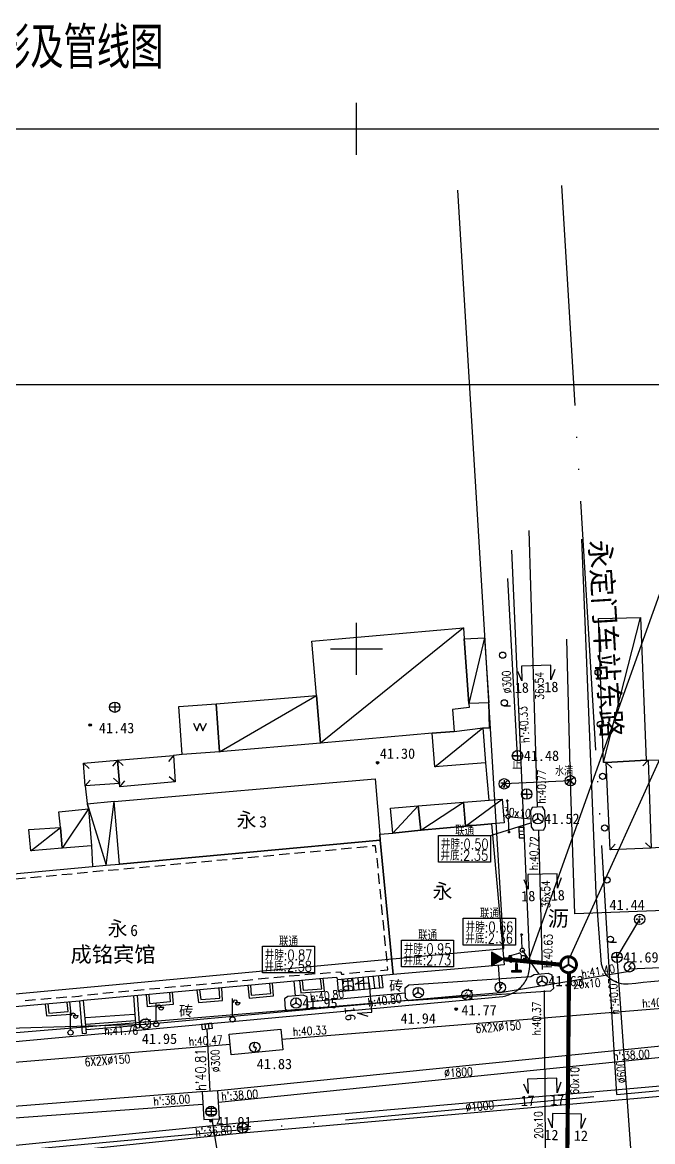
# Model space of a CAD drawing. Extents: x 501830 to 502977, y 299930 to 300245.
# Drawn here: x 502317.8 to 502378.5, y 300102.6 to 300210.3 of the extents above; entities that cross this region are included whole.
import ezdxf
from ezdxf.enums import TextEntityAlignment as Align
from ezdxf.lldxf.tags import DXFTag

# ---------------------------------------------------------------- set-up
doc = ezdxf.new("R2010")
doc.units = 0
doc.linetypes.add('2312', pattern=[0.3, 0.2, -0.1])
doc.linetypes.add('ACAD_ISO05W100', pattern=[33, 24, -3, 0, -3, 0, -3])
for name, color, linetype in [('BJ0', 7, 'Continuous'), ('BJ02', 7, 'Continuous'), ('BJ03', 7, 'Continuous'), ('BJ04', 7, 'Continuous'), ('BJ05', 7, 'Continuous'), ('BJ08', 7, 'Continuous'), ('BJ09', 7, 'Continuous'), ('BJ10', 7, 'Continuous'), ('TK', 7, 'Continuous'), ('上水井', 4, 'Continuous'), ('上水注记', 4, 'Continuous'), ('上水管线', 4, 'Continuous'), ('公安交通井', 163, 'Continuous'), ('新建北信', 13, 'Continuous'), ('新建北信--引上三角', 6, 'Continuous'), ('新建北信--引上标注', 1, 'Continuous'), ('污水井', 247, 'Continuous'), ('污水注记', 247, 'Continuous'), ('污水管线', 247, 'Continuous'), ('污水高程表', 247, 'Continuous'), ('电信井', 3, 'Continuous'), ('电信断面图及编号', 3, 'Continuous'), ('电信注记', 3, 'Continuous'), ('电信管线', 3, 'Continuous'), ('电信高程表', 3, 'Continuous'), ('电力井', 1, 'Continuous'), ('电力注记', 1, 'Continuous'), ('电力管线', 1, 'Continuous'), ('电力高程表', 1, 'Continuous'), ('雨水井', 34, 'Continuous'), ('雨水注记', 34, 'Continuous'), ('雨水管线', 34, 'Continuous'), ('雨水高程表', 34, 'Continuous'), ('雨蓖子', 34, 'Continuous')]:
    doc.layers.add(name, color=color, linetype=linetype)
doc.layers.add('道路红线', color=11, linetype='Continuous', lineweight=30)
doc.styles.add('HZ', font='simplex.shx', dxfattribs={"bigfont": 'hztxt'})
doc.styles.get("Standard").update_dxf_attribs({"font": 'SIMFANG.TTF'})
doc.styles.add('宋体', font='SimSun.ttf')
doc.styles.add('粗等线', font='SIMHEI.TTF')
tags = doc.linetypes.add('DL', pattern='A,15,-4.925,[130,ltypeshp.shx,S=0.5,R=330,X=-0.15,Y=0.433],0,[130,ltypeshp.shx,S=0.4,R=90,X=0,Y=0],-0.15,[130,ltypeshp.shx,S=0.5,R=150,X=0,Y=-0.433],-4.925,15', length=40).pattern_tags.tags
tags[32:33] = [DXFTag(74, 4), DXFTag(75, 0), DXFTag(340, '0'), DXFTag(46, 1.0), DXFTag(50, 0.0), DXFTag(44, 0.0), DXFTag(45, 0.0)]
tags[30:31] = [DXFTag(74, 4), DXFTag(75, 0), DXFTag(340, '0'), DXFTag(46, 1.0), DXFTag(50, 0.0), DXFTag(44, 0.0), DXFTag(45, 0.0)]
tags[4:5] = [DXFTag(74, 4), DXFTag(75, 0), DXFTag(340, '0'), DXFTag(46, 1.0), DXFTag(50, 0.0), DXFTag(44, 0.0), DXFTag(45, 0.0)]
tags = doc.linetypes.add('DX', pattern='A,15,-5,[130,ltypeshp.shx,S=1,R=330,X=0,Y=0],-5,15', length=40).pattern_tags.tags
tags[16:17] = [DXFTag(74, 4), DXFTag(75, 0), DXFTag(340, '0'), DXFTag(46, 1.0), DXFTag(50, 0.0), DXFTag(44, 0.0), DXFTag(45, 0.0)]
tags[14:15] = [DXFTag(74, 4), DXFTag(75, 0), DXFTag(340, '0'), DXFTag(46, 1.0), DXFTag(50, 0.0), DXFTag(44, 0.0), DXFTag(45, 0.0)]
tags[4:5] = [DXFTag(74, 4), DXFTag(75, 0), DXFTag(340, '0'), DXFTag(46, 1.0), DXFTag(50, 0.0), DXFTag(44, 0.0), DXFTag(45, 0.0)]
tags = doc.linetypes.add('SS', pattern='A,15,-1.9,[130,ltypeshp.shx,S=1,R=330,X=0,Y=0],-1.2,[130,ltypeshp.shx,S=1,R=330,X=0,Y=0],-1.9,15', length=35).pattern_tags.tags
tags[24:25] = [DXFTag(74, 4), DXFTag(75, 0), DXFTag(340, '0'), DXFTag(46, 1.0), DXFTag(50, 0.0), DXFTag(44, 0.0), DXFTag(45, 0.0)]
tags[22:23] = [DXFTag(74, 4), DXFTag(75, 0), DXFTag(340, '0'), DXFTag(46, 1.0), DXFTag(50, 0.0), DXFTag(44, 0.0), DXFTag(45, 0.0)]
tags[4:5] = [DXFTag(74, 4), DXFTag(75, 0), DXFTag(340, '0'), DXFTag(46, 1.0), DXFTag(50, 0.0), DXFTag(44, 0.0), DXFTag(45, 0.0)]

# ---------------------------------------------------------------- blocks, each defined once
blk = doc.blocks.new('831')
for radius in [0.25, 0.15, 0.05]:
    blk.add_circle((0, 0), radius)
blk = doc.blocks.new('5441')
for p, q in [((1, 0), (-1, 0)), ((0, 1), (0, -1)), ((0, 0), (0, 0))]:
    blk.add_line(p, q)
blk.add_circle((0, 0), 1)
blk = doc.blocks.new('35511')
for p, q in [((-1.25, 1.48), (-0.6, -0.02)), ((-0.6, -0.02), (0, 1.48)), ((0, 1.48), (0.6, -0.02)), ((0.6, -0.02), (1.25, 1.48))]:
    blk.add_line(p, q)
blk = doc.blocks.new('5443')
for p, q in [((1, 0), (-1, 0)), ((-0.8, 0.6), (0.8, 0.6)), ((0, 0.99), (0, -0.99)), ((-0.8, -0.6), (0.8, -0.6))]:
    blk.add_line(p, q)
blk.add_circle((0, 0), 1)
blk = doc.blocks.new('M521')
at = {"layer": 'BJ05', "linetype": 'Continuous'}
h = blk.add_hatch(color=256, dxfattribs=at)
h.paths.add_polyline_path([(2.85, 0), (3.15, 0, 0.998883)])
h.paths.add_polyline_path([(3.15, 0, 0.000279), (3.15, 0), (2.85, 0, 1.000559)])
at = {"layer": 'BJ05', "linetype": 'Continuous', "flags": 128}
blk.add_lwpolyline([(0.4, 0), (3.25, 0)], dxfattribs=at)
at = {"layer": 'BJ05', "linetype": 'Continuous'}
for centre, radius in [((0, 0), 0.4), ((3, 0), 0.15)]:
    blk.add_circle(centre, radius, dxfattribs=at)
blk = doc.blocks.new('GC200')
at = {"linetype": 'Continuous', "const_width": 0.2, "flags": 128}
blk.add_lwpolyline([(-0.1, 0, 1), (0.1, 0, 1)], format="xyb", close=True, dxfattribs=at)
blk = doc.blocks.new('通信井')
for q in [(-0.43, -0.25), (0, 0.5), (0.43, -0.25)]:
    blk.add_line((0, 0), q)
at = {"lineweight": -3}
blk.add_circle((0, 0), 0.5, dxfattribs=at)
blk = doc.blocks.new('雨水井')
at = {"lineweight": -3}
for p, q in [((0.5, 0), (-0.5, 0)), ((-0.4, 0.3), (0.4, 0.3)), ((0, 0.5), (0, -0.5)), ((-0.4, -0.3), (0.4, -0.3))]:
    blk.add_line(p, q, dxfattribs=at)
blk.add_circle((0, 0), 0.5, dxfattribs=at)
blk = doc.blocks.new('污水井')
at = {"lineweight": -3}
for p, q in [((0, 0), (-0.5, 0)), ((-0.5, 0), (0.5, 0)), ((0, 0), (-0.47, 0)), ((0, 0), (0, 0.5)), ((0, 0), (0, 0.46)), ((0, 0), (0, -0.47)), ((0, 0), (0.48, 0)), ((0, 0), (0, -0.5))]:
    blk.add_line(p, q, dxfattribs=at)
blk.add_circle((0, 0), 0.5, dxfattribs=at)
blk = doc.blocks.new('电力井')
at = {"lineweight": -3}
for p, q in [((0.19, 0.39), (-0.08, 0.07)), ((-0.08, 0.07), (0.15, -0.02)), ((0.15, -0.02), (-0.16, -0.37))]:
    blk.add_line(p, q, dxfattribs=at)
blk.add_circle((0, 0), 0.5, dxfattribs=at)
blk = doc.blocks.new('上水井')
at = {"lineweight": -3}
for points in [[(-0.33, 0.11), (-0.09, 0.11), (-0.14, -0.08), (-0.33, -0.28)], [(0.29, 0.26), (0.05, 0.06), (0.15, -0.13), (0.34, -0.28)]]:
    blk.add_lwpolyline(points, dxfattribs=at)
at = {"flags": 128}
blk.add_lwpolyline([(0, 0.35), (0, -0.35), (-0.09, -0.3)], dxfattribs=at)
at = {"lineweight": -3}
blk.add_circle((0, 0), 0.5, dxfattribs=at)
blk = doc.blocks.new('35211')
for p, q in [((0, 0.5), (0, 4)), ((0, 3.29), (0.19, 3.39)), ((0.19, 3.39), (0.39, 3.69)), ((0.39, 3.69), (0.49, 3.79)), ((0.49, 3.79), (0.69, 3.69)), ((0.49, 3.29), (1.49, 3.29)), ((0.69, 3.69), (0.89, 3.39)), ((0.89, 3.39), (0.99, 3.29))]:
    blk.add_line(p, q)
blk.add_circle((0, 0), 0.5)
blk.add_arc((0.99, 3.29), 0.5, 179, 0)
blk = doc.blocks.new('JT')
at = {"layer": '公安交通井'}
blk.add_circle((0, 0), 0.5, dxfattribs=at)
at = {"layer": '公安交通井', "width": 0.8}
blk.add_text('交', height=0.8, dxfattribs=at).set_placement((-0.3, -0.33, -50.18))
blk = doc.blocks.new('探头')
at = {"lineweight": -3}
h = blk.add_hatch(color=256, dxfattribs=at)
h.paths.add_polyline_path([(-0.45, 0.08), (-0.45, -0.08), (-0.09, -0.08), (-0.09, 0.08)])
h.paths.add_polyline_path([(0.45, -0.08), (0.45, 0.08), (0.14, 0.08), (0.07, 0.08), (0.07, -0.08)])
h = blk.add_hatch(color=256, dxfattribs=at)
h.paths.add_polyline_path([(-0.09, 0.08), (0.07, 0.08), (0.07, 0.68), (-0.09, 0.68)])
h.paths.add_polyline_path([(-0.01, 1.03), (-0.09, 0.68), (0.07, 0.68)])
h.paths.add_polyline_path([(0.07, 0.08), (-0.09, 0.08), (-0.09, -0.08), (0.07, -0.08)])
for p, q in [((-0.75, 1.32), (-0.76, 1.27)), ((-0.76, 1.27), (-0.76, 1.21)), ((-0.76, 1.21), (-0.75, 1.16)), ((-0.74, 1.37), (-0.75, 1.32)), ((-0.75, 1.16), (-0.73, 1.1)), ((-0.73, 1.41), (-0.74, 1.37)), ((-0.71, 1.45), (-0.73, 1.41)), ((-0.73, 1.1), (-0.71, 1.04)), ((-0.68, 1.47), (-0.71, 1.45)), ((-0.65, 1.49), (-0.68, 1.47)), ((-0.66, 1.34), (-0.67, 1.26)), ((-0.67, 1.26), (-0.65, 1.16)), ((-0.66, 1.48), (0.24, 1.75)), ((-0.64, 1.39), (-0.66, 1.34)), ((-0.62, 1.49), (-0.65, 1.49)), ((-0.65, 1.16), (-0.62, 1.07)), ((-0.63, 1.4), (-0.64, 1.39)), ((-0.61, 1.4), (-0.63, 1.4)), ((-0.58, 1.48), (-0.62, 1.49)), ((-0.57, 1.37), (-0.61, 1.4)), ((-0.55, 1.46), (-0.58, 1.48)), ((-0.53, 1.3), (-0.57, 1.37)), ((-0.51, 1.43), (-0.55, 1.46)), ((-0.49, 1.2), (-0.53, 1.3)), ((-0.48, 1.39), (-0.51, 1.43)), ((-0.48, 1.11), (-0.49, 1.2)), ((-0.45, 1.35), (-0.48, 1.39)), ((-0.48, 0.89), (0.42, 1.15)), ((-0.48, 1.02), (-0.48, 1.11)), ((-0.43, 1.3), (-0.45, 1.35)), ((-0.41, 1.24), (-0.43, 1.3)), ((-0.39, 1.18), (-0.41, 1.24)), ((-0.39, 1.13), (-0.39, 1.18)), ((-0.39, 1.07), (-0.39, 1.13)), ((0.26, 1.75), (0.23, 1.75)), ((0.3, 1.74), (0.26, 1.75)), ((0.34, 1.73), (0.3, 1.74)), ((0.37, 1.7), (0.34, 1.73)), ((0.4, 1.66), (0.37, 1.7)), ((0.38, 1.14), (0.41, 1.15)), ((0.43, 1.62), (0.4, 1.66)), ((0.41, 1.15), (0.44, 1.17)), ((0.46, 1.57), (0.43, 1.62)), ((0.44, 1.17), (0.47, 1.2)), ((0.48, 1.52), (0.46, 1.57)), ((0.47, 1.2), (0.48, 1.24)), ((0.49, 1.46), (0.48, 1.52)), ((0.48, 1.24), (0.5, 1.29)), ((0.5, 1.4), (0.49, 1.46)), ((0.5, 1.34), (0.5, 1.4)), ((0.5, 1.29), (0.5, 1.34)), ((-0.71, 1.04), (-0.68, 1)), ((-0.68, 1), (-0.65, 0.95)), ((-0.65, 0.95), (-0.62, 0.92)), ((-0.62, 1.07), (-0.57, 1)), ((-0.62, 0.92), (-0.58, 0.9)), ((-0.58, 0.9), (-0.55, 0.88)), ((-0.57, 1), (-0.53, 0.97)), ((-0.55, 0.88), (-0.51, 0.88)), ((-0.53, 0.97), (-0.52, 0.97)), ((-0.52, 0.97), (-0.51, 0.98)), ((-0.51, 0.98), (-0.48, 1.02)), ((-0.51, 0.88), (-0.48, 0.89)), ((-0.48, 0.89), (-0.45, 0.91)), ((-0.45, 0.91), (-0.43, 0.93)), ((-0.45, 0.08), (0.42, 0.08)), ((-0.45, -0.08), (-0.45, 0.08)), ((-0.43, 0.93), (-0.41, 0.97)), ((-0.41, 0.97), (-0.39, 1.02)), ((-0.39, 1.02), (-0.39, 1.07)), ((-0.01, 1.03), (-0.09, 0.68)), ((-0.09, 0.68), (0.07, 0.68)), ((-0.09, 0.68), (-0.09, -0.08)), ((0.07, 0.68), (-0.01, 1.03)), ((0.07, 0.68), (0.07, -0.08)), ((0.45, 0.08), (0.14, 0.08)), ((0.45, 0.08), (0.45, -0.08)), ((0.45, 0.08), (0.45, -0.08)), ((0.45, -0.08), (-0.45, -0.08))]:
    blk.add_line(p, q, dxfattribs=at)
at = {"lineweight": -3, "extrusion": (0, 0, -1)}
for p, q in [((0.49, 1.48), (0.59, 1.51)), ((0.59, 1.51), (0.69, 1.52)), ((0.66, 1.18), (0.67, 1.21)), ((0.68, 1.16), (0.66, 1.18)), ((0.67, 1.21), (0.72, 1.24)), ((0.73, 1.14), (0.68, 1.16)), ((0.69, 1.52), (0.78, 1.5)), ((0.72, 1.24), (0.77, 1.26)), ((0.79, 1.13), (0.73, 1.14)), ((0.77, 1.26), (0.83, 1.26)), ((0.78, 1.5), (0.85, 1.43)), ((0.84, 1.14), (0.79, 1.13)), ((0.83, 1.26), (0.88, 1.24)), ((0.88, 1.17), (0.84, 1.14)), ((0.85, 1.43), (0.9, 1.32)), ((0.88, 1.24), (0.92, 1.21)), ((0.9, 1.21), (0.88, 1.17)), ((0.9, 1.32), (0.9, 1.21)), ((0.92, 1.21), (0.98, 1.13)), ((0.98, 1.13), (1, 1.03)), ((0.98, 0.94), (0.95, 0.85)), ((1, 1.03), (0.98, 0.94))]:
    blk.add_line(p, q, dxfattribs=at)
blk = doc.blocks.new('B547')
at = {"linetype": 'Continuous'}
for p, q in [((0, 1), (-0.31427, 0.111111)), ((-0.31427, 0.111111), (0.31427, -0.111111)), ((0, -1), (0.31427, -0.111111))]:
    blk.add_line(p, q, dxfattribs=at)
blk.add_circle((0, 0), 1)
blk = doc.blocks.new('B552')
for p, q in [((0.984668, 0.518566), (-1.015332, 0.518566)), ((-1.015332, 0.518566), (-1.015332, -0.481434)), ((0.984668, -0.481434), (0.984668, 0.518566)), ((-1.015332, -0.481434), (0.984668, -0.481434))]:
    blk.add_line(p, q)
at = {"linetype": 'Continuous'}
for p, q in [((-0.348666, -0.481434), (-0.348666, 0.518566)), ((0.318001, -0.481434), (0.318001, 0.518566))]:
    blk.add_line(p, q, dxfattribs=at)
blk = doc.blocks.new('化粪池')
for points in [[(-0.3, 0, 1), (-0.2, 0, 1)], [(-0.05, 0.25, 1), (0.05, 0.25, 1)], [(-0.05, 0, 1), (0.05, 0, 1)], [(0.2, 0, 1), (0.3, 0, 1)], [(-0.05, -0.25, 1), (0.05, -0.25, 1)]]:
    blk.add_hatch(color=256).paths.add_polyline_path(points)
for centre, radius in [((0, 0), 0.5), ((-0.25, 0), 0.05), ((0, 0.25), 0.05), ((0, 0), 0.05), ((0.25, 0), 0.05), ((0, -0.25), 0.05)]:
    blk.add_circle(centre, radius)
blk = doc.blocks.new('acfgw')
at = {"color": 4}
for p, q in [((0, -5), (0, 5)), ((-5, 0), (5, 0))]:
    blk.add_line(p, q, dxfattribs=at)
blk = doc.blocks.new('renkong')
at = {"color": 7}
blk.add_wipeout([(63.99, 70.83), (63.91, 70.82), (63.83, 70.81), (63.75, 70.79), (63.66, 70.77), (63.59, 70.75), (63.51, 70.72), (63.43, 70.68), (63.36, 70.64), (63.29, 70.6), (63.22, 70.55), (63.16, 70.49), (63.1, 70.44), (63.04, 70.38), (62.99, 70.31), (62.94, 70.25), (62.89, 70.17), (62.85, 70.1), (62.82, 70.03), (62.79, 69.95), (62.76, 69.87), (62.74, 69.79), (62.73, 69.71), (62.71, 69.62), (62.71, 69.54), (62.71, 69.46), (62.71, 69.37), (62.73, 69.29), (62.74, 69.21), (62.76, 69.13), (62.79, 69.05), (62.82, 68.97), (62.85, 68.9), (62.89, 68.82), (62.94, 68.75), (62.99, 68.69), (63.04, 68.62), (63.1, 68.56), (63.16, 68.5), (63.22, 68.45), (63.29, 68.4), (63.36, 68.36), (63.43, 68.32), (63.51, 68.28), (63.59, 68.25), (63.67, 68.23), (63.75, 68.21), (63.83, 68.19), (63.91, 68.18), (63.99, 68.17), (64.08, 68.17), (64.16, 68.18), (64.24, 68.19), (64.32, 68.21), (64.41, 68.23), (64.48, 68.25), (64.56, 68.28), (64.64, 68.32), (64.71, 68.36), (64.78, 68.4), (64.85, 68.45), (64.91, 68.51), (64.97, 68.56), (65.03, 68.62), (65.08, 68.69), (65.13, 68.75), (65.18, 68.83), (65.22, 68.9), (65.25, 68.97), (65.28, 69.05), (65.31, 69.13), (65.33, 69.21), (65.35, 69.29), (65.36, 69.38), (65.36, 69.46), (65.36, 69.54), (65.36, 69.63), (65.34, 69.71), (65.33, 69.79), (65.31, 69.87), (65.28, 69.95), (65.25, 70.03), (65.22, 70.1), (65.18, 70.18), (65.13, 70.25), (65.08, 70.31), (65.03, 70.38), (64.97, 70.44), (64.91, 70.5), (64.85, 70.55), (64.78, 70.6), (64.71, 70.64), (64.64, 70.68), (64.56, 70.72), (64.48, 70.75), (64.4, 70.77), (64.32, 70.79), (64.24, 70.81), (64.16, 70.82), (64.08, 70.83)], dxfattribs=at)
at = {"color": 7, "const_width": 0.45}
blk.add_lwpolyline([(62.78, 69.5, 1), (65.3, 69.5, 1)], format="xyb", close=True, dxfattribs=at)
at = {"color": 7, "const_width": 0.3}
for points in [[(64.03, 70.76), (64.04, 69.5), (62.95, 68.85)], [(64.04, 69.5), (65.12, 68.86)]]:
    blk.add_lwpolyline(points, dxfattribs=at)
blk = doc.blocks.new('A$C29CD5AE7')
at = {"linetype": 'Continuous'}
blk.add_hatch(color=6, dxfattribs=at).paths.add_polyline_path([(1.5, 0), (0.75, 1.3), (0, 0)])
at = {"color": 6, "linetype": 'Continuous'}
for p, q in [((0.75, 1.3), (0, 0)), ((1.5, 0), (0.75, 1.3)), ((0, 0), (1.5, 0))]:
    blk.add_line(p, q, dxfattribs=at)
blk = doc.blocks.new('300框2')
at = {"color": 40}
blk.add_line((0, 0), (245.4, 0), dxfattribs=at)

msp = doc.modelspace()

# ---------------------------------------------------------------- linework, layer by layer
at = {"linetype": 'Continuous'}
msp.add_lwpolyline([(501950, 300200), (502700, 300200), (502700, 300000), (501950, 300000)], close=True, dxfattribs=at)
at = {"layer": 'BJ02', "linetype": 'Continuous'}
for points in [[(502373.28, 300152.9), (502377.32, 300153), (502377.87, 300139.27), (502374, 300139.06), (502373.76, 300139.06), (502373.28, 300152.9)], [(502345.68, 300150.73), (502360.29, 300152.02), (502360.35, 300150.94), (502360.8, 300144.72), (502360.84, 300144.34), (502359.22, 300144.16), (502359.4, 300142.03), (502357.27, 300141.86), (502346.54, 300140.91), (502346.13, 300145.49), (502345.68, 300150.73)], [(502360.35, 300150.94), (502362.31, 300151.04), (502362.72, 300144.79), (502360.8, 300144.72), (502360.35, 300150.94)], [(502336.5, 300144.69), (502346.13, 300145.49), (502346.54, 300140.91), (502336.8, 300140.08), (502336.5, 300144.69)], [(502357.27, 300141.86), (502359.4, 300142.03), (502362.14, 300142.38), (502362.41, 300139.03), (502357.51, 300138.64), (502357.27, 300141.86)], [(502327, 300139.27), (502332.38, 300139.73), (502332.55, 300137.18), (502327.21, 300136.72), (502327.18, 300137.04), (502327, 300139.27)], [(502323.71, 300138.99), (502327, 300139.27), (502327.18, 300137.04), (502323.88, 300136.79), (502323.71, 300138.99)], [(502374, 300139.06), (502377.87, 300139.27), (502378.04, 300139.27), (502378.35, 300130.82), (502374.38, 300130.64), (502374, 300139.06)], [(502326.69, 300135.29), (502351.78, 300137.49), (502352.23, 300132.15), (502352.27, 300131.59), (502327.2, 300129.28), (502326.69, 300135.29)], [(502360.29, 300135.22), (502363.99, 300135.53), (502364.2, 300133.23), (502362.99, 300133.16), (502360.46, 300132.91), (502360.29, 300135.22)], [(502321.34, 300134.31), (502324.22, 300134.59), (502324.49, 300131.03), (502321.68, 300130.82), (502321.51, 300132.81), (502321.34, 300134.31)], [(502353.26, 300134.66), (502355.93, 300134.87), (502356.17, 300132.53), (502353.47, 300132.25), (502353.26, 300134.66)], [(502355.93, 300134.87), (502360.29, 300135.22), (502360.46, 300132.91), (502356.17, 300132.53), (502355.93, 300134.87)], [(502318.46, 300132.6), (502321.51, 300132.81), (502321.68, 300130.82), (502318.67, 300130.54), (502318.46, 300132.6)], [(502352.23, 300132.15), (502353.47, 300132.25), (502356.17, 300132.53), (502360.46, 300132.91), (502362.99, 300133.16), (502364.2, 300119.6), (502353.53, 300118.66), (502352.27, 300131.59), (502352.23, 300132.15)], [(502301.42, 300126.91), (502324.6, 300129.04), (502325.9, 300129.18), (502327.2, 300129.28), (502352.27, 300131.59), (502353.53, 300118.66), (502348.18, 300118.14), (502348.11, 300118.38), (502346.78, 300118.28), (502339.54, 300117.61), (502337.04, 300117.37), (502323.74, 300116.15), (502323.33, 300116.08), (502310.16, 300114.92), (502309.38, 300114.85), (502306.88, 300114.61), (502306.83, 300114.61), (502302.51, 300114.22), (502302.32, 300116.49), (502302.31, 300116.61), (502302.3, 300116.7), (502301.96, 300120.58), (502301.42, 300126.91)]]:
    msp.add_lwpolyline(points, close=True, dxfattribs=at)
at = {"layer": 'BJ02', "linetype": 'Continuous', "flags": 128}
for points in [[(502373.76, 300139.06), (502377.32, 300153)], [(502360.29, 300152.02), (502346.54, 300140.91)], [(502362.31, 300151.04), (502360.8, 300144.72)], [(502336.8, 300140.08), (502346.13, 300145.49)], [(502362.79, 300142.38), (502362.72, 300144.79)], [(502357.51, 300138.64), (502362.14, 300142.38)], [(502362.14, 300142.38), (502362.79, 300142.38)], [(502332.38, 300139.73), (502331.89, 300139.16)], [(502333.21, 300139.83), (502332.38, 300139.73)], [(502323.71, 300138.99), (502324.26, 300138.48)], [(502327, 300139.27), (502326.52, 300138.7)], [(502327, 300139.27), (502327.55, 300138.76)], [(502362.41, 300139.03), (502362.72, 300135.43)], [(502374, 300139.06), (502374.54, 300138.54)], [(502378.04, 300139.27), (502377.52, 300138.73)], [(502378.04, 300139.27), (502379.24, 300139.31)], [(502327.18, 300137.04), (502326.61, 300137.53)], [(502332.55, 300137.18), (502331.98, 300137.66)], [(502323.88, 300136.79), (502324.37, 300137.36)], [(502323.88, 300136.79), (502324.09, 300135.11)], [(502327.21, 300136.72), (502327.69, 300137.29)], [(502360.46, 300132.91), (502363.99, 300135.53)], [(502324.22, 300134.59), (502321.68, 300130.82)], [(502326.69, 300135.29), (502324.09, 300135.04), (502324.22, 300134.59)], [(502324.09, 300135.11), (502325.9, 300129.18)], [(502325.9, 300129.18), (502326.69, 300135.29)], [(502353.47, 300132.25), (502355.93, 300134.87)], [(502356.17, 300132.53), (502360.29, 300135.22)], [(502318.67, 300130.54), (502321.51, 300132.81)], [(502351.88, 300130.36), (502351.82, 300131.04), (502351.5, 300131.02)], [(502374.38, 300130.64), (502374.88, 300131.2)], [(502378.35, 300130.82), (502377.8, 300131.33)], [(502324.49, 300131.03), (502324.6, 300129.04)], [(502339.55, 300129.91), (502340.55, 300130.01)], [(502341.04, 300130.05), (502342.04, 300130.14)], [(502342.54, 300130.19), (502343.53, 300130.28)], [(502344.03, 300130.33), (502345.03, 300130.42)], [(502345.53, 300130.47), (502346.52, 300130.56)], [(502347.02, 300130.6), (502348.02, 300130.69)], [(502348.51, 300130.74), (502349.51, 300130.83)], [(502350.01, 300130.88), (502351, 300130.97)], [(502379.59, 300130.92), (502378.35, 300130.82)], [(502327.6, 300128.82), (502328.6, 300128.91)], [(502329.1, 300128.95), (502330.09, 300129.04)], [(502330.59, 300129.09), (502331.59, 300129.18)], [(502332.08, 300129.23), (502333.08, 300129.32)], [(502333.58, 300129.36), (502334.57, 300129.46)], [(502335.07, 300129.5), (502336.07, 300129.59)], [(502336.56, 300129.64), (502337.56, 300129.73)], [(502338.06, 300129.78), (502339.05, 300129.87)], [(502351.93, 300129.86), (502352.03, 300128.87)], [(502317.15, 300127.85), (502318.14, 300127.94)], [(502318.64, 300127.99), (502319.64, 300128.08)], [(502320.13, 300128.12), (502321.13, 300128.22)], [(502321.63, 300128.26), (502322.62, 300128.35)], [(502323.12, 300128.4), (502324.12, 300128.49)], [(502325.61, 300128.64), (502324.65, 300128.54), (502324.61, 300128.53)], [(502326.11, 300128.69), (502327.1, 300128.77)], [(502352.08, 300128.37), (502352.18, 300127.38)], [(502352.22, 300126.88), (502352.32, 300125.89)], [(502352.37, 300125.39), (502352.47, 300124.39)], [(502352.52, 300123.89), (502352.61, 300122.9)], [(502352.66, 300122.4), (502352.76, 300121.41)], [(502352.81, 300120.91), (502352.91, 300119.91)], [(502352.3, 300119.04), (502352.99, 300119.11), (502352.96, 300119.42)], [(502339.03, 300118.07), (502339.5, 300118.11), (502340.03, 300118.16)], [(502341.52, 300118.3), (502340.53, 300118.21)], [(502343.02, 300118.43), (502342.02, 300118.34)], [(502344.51, 300118.57), (502343.51, 300118.48)], [(502344.52, 300118.07), (502344.62, 300116.88), (502346.91, 300117.05), (502346.78, 300118.28)], [(502344.76, 300118.09), (502344.85, 300117.15), (502346.64, 300117.28), (502346.53, 300118.25)], [(502346, 300118.71), (502345.01, 300118.62)], [(502346.5, 300118.75), (502346.74, 300118.78), (502347.5, 300118.84)], [(502347.99, 300118.87), (502348.48, 300118.91), (502348.55, 300118.68), (502348.81, 300118.7)], [(502348.75, 300117.06), (502348.65, 300118.16)], [(502349.25, 300117.11), (502349.15, 300118.2)], [(502350.31, 300118.85), (502349.31, 300118.75)], [(502349.75, 300117.15), (502349.65, 300118.25)], [(502350.24, 300117.2), (502350.15, 300118.29)], [(502350.74, 300117.24), (502350.65, 300118.34)], [(502351.8, 300118.99), (502350.8, 300118.9)], [(502351.24, 300117.29), (502351.14, 300118.38)], [(502351.74, 300117.33), (502351.64, 300118.43)], [(502352.24, 300117.38), (502352.14, 300118.47)], [(502352.54, 300117.4), (502352.44, 300118.52)], [(502352.54, 300117.4), (502352.44, 300118.5)], [(502328.08, 300117.05), (502327.08, 300116.96)], [(502329.57, 300117.18), (502328.58, 300117.09)], [(502331.07, 300117.32), (502330.07, 300117.23)], [(502332.56, 300117.46), (502331.56, 300117.37)], [(502334.05, 300117.6), (502333.06, 300117.5)], [(502335.55, 300117.73), (502334.55, 300117.64)], [(502334.64, 300117.16), (502334.78, 300115.97), (502337.11, 300116.15), (502337.04, 300117.37)], [(502334.89, 300117.19), (502335, 300116.24), (502336.85, 300116.38), (502336.79, 300117.35)], [(502336.04, 300117.78), (502336.99, 300117.87), (502337.04, 300117.87)], [(502338.53, 300118.02), (502337.54, 300117.92)], [(502339.54, 300117.61), (502339.65, 300116.39), (502342.01, 300116.6), (502341.91, 300117.82)], [(502339.79, 300117.63), (502339.87, 300116.66), (502341.74, 300116.83), (502341.66, 300117.8)], [(502348.25, 300117.02), (502348.16, 300118.11)], [(502348.25, 300117.02), (502352.54, 300117.4)], [(502319.12, 300116.21), (502318.12, 300116.12)], [(502320.61, 300116.34), (502319.62, 300116.25)], [(502320.03, 300115.8), (502320.17, 300114.68), (502322.54, 300114.85), (502322.4, 300116.01)], [(502320.28, 300115.83), (502320.39, 300114.95), (502322.26, 300115.08), (502322.15, 300115.97)], [(502322.11, 300116.47), (502321.11, 300116.38)], [(502322.61, 300116.51), (502323.26, 300116.57), (502323.6, 300116.63)], [(502323.33, 300116.08), (502323.61, 300112.98), (502324.02, 300113), (502323.74, 300116.15)], [(502325.09, 300116.77), (502324.1, 300116.68)], [(502326.59, 300116.91), (502325.59, 300116.82)], [(502328.54, 300116.6), (502328.76, 300113.49), (502329.16, 300113.55), (502328.91, 300116.64)], [(502332.27, 300116.95), (502332.34, 300115.76), (502329.87, 300115.55), (502329.77, 300116.72)], [(502332, 300116.95), (502332.07, 300116.01), (502330.11, 300115.83), (502330.04, 300116.74)], [(502328.6, 300114.82), (502323.94, 300114.47)], [(502323.98, 300113.87), (502328.71, 300114.22)], [(502328.74, 300113.7), (502324.01, 300113.32)]]:
    msp.add_lwpolyline(points, dxfattribs=at)
at = {"layer": 'BJ03', "linetype": 'Continuous'}
msp.add_lwpolyline([(502332.9, 300144.44), (502336.5, 300144.69), (502336.8, 300140.08), (502333.21, 300139.83), (502332.9, 300144.44)], close=True, dxfattribs=at)
at = {"layer": 'BJ04', "linetype": 'Continuous', "flags": 128}
for points in [[(502373.57, 300119.66), (502373.04, 300126.45), (502371.67, 300160.54)], [(502364.89, 300159.47), (502366.64, 300120.08)], [(502300.11, 300110.63), (502364.08, 300116.55)]]:
    msp.add_lwpolyline(points, dxfattribs=at)
for points in [[(502364.08, 300116.55, 0.095939), (502365.18, 300116.95, 0.095939), (502366.05, 300117.73, 0.10172), (502366.58, 300118.85, 0.10172), (502366.64, 300120.08)], [(502376.13, 300117.73, -0.093139), (502375.26, 300117.81, -0.093139), (502374.47, 300118.21, -0.091511), (502373.89, 300118.85, -0.091511), (502373.57, 300119.66)], [(502424.32, 300120.23, 0.006245), (502411.81, 300120.02, 0.006245), (502399.31, 300119.51, 0.0058), (502387.71, 300118.75, 0.0058), (502376.13, 300117.73)]]:
    msp.add_lwpolyline(points, format="xyb", dxfattribs=at)
at = {"layer": 'BJ09', "linetype": 'Continuous', "flags": 128}
for points in [[(502364.19, 300144.5), (502364.79, 300144.5)], [(502374.41, 300121.76), (502375.01, 300121.76)]]:
    msp.add_lwpolyline(points, dxfattribs=at)
at = {"layer": 'BJ09', "linetype": 'Continuous'}
for centre in [(502364.04, 300149.38), (502373.24, 300147.72), (502364.2, 300144.79), (502373.45, 300142.73), (502373.66, 300137.73), (502373.87, 300132.74), (502374.08, 300127.75), (502374.42, 300122.05)]:
    msp.add_circle(centre, 0.3, dxfattribs=at)
at = {"layer": '上水管线', "linetype": 'SS', "ltscale": 0.5, "flags": 128}
for points, elevation in [([(502390.83, 300125.23), (502371, 300124.5), (502370.57, 300137.29), (502370.24, 300150.93)], 41.89), ([(502370.57, 300137.29), (502364.2, 300137)], 41.48)]:
    msp.add_lwpolyline(points, dxfattribs=dict(at, elevation=elevation))
at = {"layer": '新建北信', "color": 40, "linetype": '2312', "ltscale": 8, "const_width": 0.4}
msp.add_lwpolyline([(502370.44, 300119.51), (502370.21, 300094.67)], dxfattribs=at)
at = {"layer": '污水管线', "linetype": 'Continuous', "flags": 128}
for points, elevation in [([(502365.48, 300139.7), (502364.56, 300156.76)], 41.49), ([(502377.22, 300123.97), (502375.05, 300120.31), (502376.78, 300096.12)], 41.6), ([(502298.89, 300100.4), (502339.03, 300104.4)], 41.6), ([(502298.43, 300099.23), (502339.03, 300103.42), (502339.03, 300103.42)], 41.88)]:
    msp.add_lwpolyline(points, dxfattribs=dict(at, elevation=elevation))
for points in [[(502339.03, 300104.4), (502383.61, 300108.33)], [(502339.03, 300103.42), (502383.61, 300107.33)]]:
    msp.add_lwpolyline(points, dxfattribs=at)
at = {"layer": '电信井', "linetype": 'Continuous', "flags": 128}
for points, elevation in [([(502367.01, 300132.54), (502368.01, 300132.58), (502368.18, 300132.92), (502368.11, 300134.42), (502367.89, 300134.77), (502366.9, 300134.73), (502366.72, 300134.36), (502366.78, 300132.87), (502367.01, 300132.54)], 41.53), ([(502343.05, 300116.31), (502343.13, 300115.32), (502343.48, 300115.16), (502344.97, 300115.28), (502345.32, 300115.51), (502345.23, 300116.51), (502344.87, 300116.68), (502343.37, 300116.55), (502343.05, 300116.31)], 41.96)]:
    msp.add_lwpolyline(points, dxfattribs=dict(at, elevation=elevation))
msp.add_lwpolyline([(502355.01, 300117.65), (502366.76, 300118.45), (502367.07, 300118.65), (502368.42, 300118.78), (502368.77, 300118.63), (502368.94, 300117.31), (502368.64, 300117.05), (502354.99, 300116.12), (502354.7, 300116.4), (502354.66, 300117.38), (502355.01, 300117.65)], dxfattribs=at)
at = {"layer": '电信断面图及编号', "linetype": 'Continuous', "elevation": 41.53, "flags": 128}
msp.add_lwpolyline([(502367.4, 300134.75), (502366.6, 300161.38)], dxfattribs=at)
at = {"layer": '电信断面图及编号'}
for points in [[(502369.07, 300148.01), (502368.7, 300147), (502368.67, 300148.4), (502365.87, 300148.31), (502365.91, 300146.92), (502365.51, 300147.81)], [(502369.69, 300127.97), (502369.32, 300126.96), (502369.28, 300128.35), (502366.48, 300128.27), (502366.52, 300126.88), (502366.12, 300127.77)], [(502369.65, 300108.29), (502369.28, 300107.27), (502369.25, 300108.67), (502366.45, 300108.59), (502366.49, 300107.2), (502366.09, 300108.09)]]:
    msp.add_lwpolyline(points, dxfattribs=at)
for points, elevation in [([(502351.1, 300114.61), (502350.07, 300114.93), (502351.46, 300115.03), (502351.25, 300117.82), (502349.87, 300117.72), (502350.74, 300118.16)], -82.49), ([(502372.01, 300104.83), (502371.59, 300103.84), (502371.63, 300105.23), (502368.83, 300105.29), (502368.8, 300103.9), (502368.44, 300104.81)], -40.79)]:
    msp.add_lwpolyline(points, dxfattribs=dict(at, elevation=elevation))
at = {"layer": '电信注记', "linetype": 'Continuous', "flags": 128}
msp.add_lwpolyline([(502362.89, 300132.04), (502366.77, 300133.24)], dxfattribs=at)
at = {"layer": '电信注记', "linetype": 'Continuous'}
for points in [[(502357.88, 300132.04), (502362.89, 300132.04), (502362.89, 300129.47), (502357.88, 300129.47)], [(502360.26, 300124.06), (502365.27, 300124.06), (502365.27, 300121.49), (502360.26, 300121.49)], [(502340.93, 300121.38), (502345.94, 300121.38), (502345.94, 300118.81), (502340.93, 300118.81)], [(502354.31, 300121.97), (502359.33, 300121.97), (502359.33, 300119.39), (502354.31, 300119.39)]]:
    msp.add_lwpolyline(points, close=True, dxfattribs=at)
at = {"layer": '电信管线', "linetype": 'DX', "ltscale": 0.5, "flags": 128}
for points, elevation in [([(502364.58, 300133.86), (502366.75, 300133.62)], 41.55), ([(502367.51, 300132.56), (502367.84, 300119.12)], 41.53), ([(502345.28, 300116.01), (502354.68, 300116.89)], 41.96)]:
    msp.add_lwpolyline(points, dxfattribs=dict(at, elevation=elevation))
for points in [[(502365.94, 300120.99), (502367.52, 300118.69)], [(502370.44, 300119.51), (502370.21, 300094.67)], [(502368.03, 300117.13), (502368.2, 300091.83)]]:
    msp.add_lwpolyline(points, dxfattribs=at)
at = {"layer": '电信管线', "linetype": 'Continuous', "ltscale": 0.5, "elevation": 41.96, "flags": 128}
msp.add_lwpolyline([(502344.12, 300116.61), (502343.99, 300118.02)], dxfattribs=at)
at = {"layer": '电力管线', "linetype": 'DL', "ltscale": 0.5, "flags": 128}
for points, elevation in [([(502376.25, 300119.2), (502418.08, 300121.04)], 41.82), ([(502363.82, 300117.36), (502363.65, 300119.56)], 41.92), ([(502363.82, 300116.91), (502376.26, 300118.99)], 41.92), ([(502299.7, 300111.63), (502363.86, 300116.91)], 41.79), ([(502329.68, 300113.89), (502360.63, 300116.7)], 41.96), ([(502342.81, 300112.42), (502381.39, 300115.56)], 41.84), ([(502299.87, 300113), (502329.68, 300113.89)], 41.88), ([(502309.03, 300109.56), (502337.83, 300111.94)], 41.78)]:
    msp.add_lwpolyline(points, dxfattribs=dict(at, elevation=elevation))
at = {"layer": '电力管线', "linetype": 'DL', "ltscale": 0.5, "elevation": 41.84}
msp.add_lwpolyline([(502337.93, 300110.94), (502337.74, 300112.93), (502342.71, 300113.41), (502342.91, 300111.42)], close=True, dxfattribs=at)
at = {"layer": '道路红线', "color": 40, "linetype": 'ACAD_ISO05W100'}
for p, q in [((502375.03, 300107.11), (502369.73, 300194.57)), ((502375.03, 300107.11), (502436.49, 300112.84)), ((502216.69, 300092.35), (502375.03, 300107.11))]:
    msp.add_line(p, q, dxfattribs=at)
at = {"layer": '道路红线', "color": 40}
for p, q in [((502364.16, 300121.16), (502359.74, 300194.1)), ((502298.54, 300115.05), (502364.16, 300121.16))]:
    msp.add_line(p, q, dxfattribs=at)
at = {"layer": '雨水管线', "linetype": 'Continuous', "flags": 128}
for points in [[(502335.91, 300107.41), (502335.63, 300113.42)], [(502379.3, 300111.76), (502336.66, 300107.45)], [(502336.72, 300106.36), (502379.33, 300110.71)], [(502335.41, 300107.39), (502293.73, 300104.14)], [(502335.15, 300107.37), (502335.31, 300104.69), (502336.82, 300104.78), (502336.66, 300107.45), (502335.15, 300107.37)], [(502293.27, 300103.13), (502335.22, 300106.18)], [(502336.07, 300104.74), (502337.89, 300093.56)]]:
    msp.add_lwpolyline(points, dxfattribs=at)

# ---------------------------------------------------------------- block references
at = {"layer": 'BJ03', "linetype": 'Continuous', "xscale": 0.5, "yscale": 0.5, "zscale": 0.5}
for name, p in [('35511', (502334.92, 300142.1)), ('35211', (502338.06, 300114.33, 41.96)), ('35211', (502322.48, 300113.07)), ('35211', (502330.71, 300113.87, 41.96))]:
    msp.add_blockref(name, p, dxfattribs=at)
at = {"layer": 'BJ03'}
msp.add_blockref('探头', (502365.37, 300118.97, 41.7), dxfattribs=at)
at = {"layer": 'BJ05', "linetype": 'Continuous', "xscale": 0.5, "yscale": 0.5, "zscale": 0.5}
for name, p in [('5441', (502326.73, 300144.37)), ('5443', (502336, 300105.48))]:
    msp.add_blockref(name, p, dxfattribs=at)
at = {"layer": 'BJ05', "linetype": 'Continuous', "yscale": 0.5, "zscale": 0.5}
for p, xscale, rotation in [((502364.58, 300133.86, 41.55), 0.4999999999999994, 92.69209621647272), ((502364.58, 300133.86, 41.55), 0.4999999999999994, 272.6920962164728), ((502365.94, 300120.99), 0.4999999999999999, 92.69209621647273)]:
    msp.add_blockref('M521', p, dxfattribs=dict(at, xscale=xscale, rotation=rotation))
at = {"layer": 'BJ08', "linetype": 'Continuous', "xscale": 0.5, "yscale": 0.5, "zscale": 0.5}
for name, p in [('831', (502324.36, 300142.66, 41.43)), ('GC200', (502365.48, 300139.7, 41.49)), ('831', (502352.02, 300139.03, 41.3)), ('GC200', (502367.45, 300133.64, 41.53)), ('GC200', (502375.05, 300120.31, 41.7)), ('GC200', (502367.85, 300118.03, 41.64)), ('GC200', (502344.17, 300115.91, 41.96)), ('GC200', (502355.93, 300116.91, 41.95)), ('831', (502359.58, 300115.33, 41.77)), ('GC200', (502329.68, 300113.89, 41.96)), ('GC200', (502340.21, 300111.66, 41.84)), ('831', (502336, 300104.57, 41.91))]:
    msp.add_blockref(name, p, dxfattribs=at)
at = {"layer": 'TK', "linetype": 'Continuous', "xscale": 0.5, "yscale": 0.5}
for p in [(502350, 300200), (502350, 300150)]:
    msp.add_blockref('acfgw', p, dxfattribs=at)
at = {"layer": '上水井'}
for p in [(502370.57, 300137.29, 41.48), (502364.2, 300137, 41.56)]:
    msp.add_blockref('上水井', p, dxfattribs=at)
at = {"layer": '公安交通井'}
for p in [(502360.63, 300116.7, 41.86), (502329.68, 300113.9, 41.9)]:
    msp.add_blockref('JT', p, dxfattribs=at)
at = {"layer": '新建北信--引上三角', "color": 40, "xscale": 0.8799999999057917, "yscale": 0.8799999999582653, "zscale": 0.8800000000000001, "rotation": 150.000030349065}
msp.add_blockref('A$C29CD5AE7', (502364.11, 300120.14), dxfattribs=at)
at = {"layer": '污水井'}
for name, p in [('污水井', (502365.48, 300139.7, 41.49)), ('污水井', (502366.36, 300136.01, 41.47)), ('化粪池', (502377.22, 300123.97, 41.6)), ('污水井', (502375.05, 300120.31, 41.7)), ('污水井', (502339.03, 300103.9))]:
    msp.add_blockref(name, p, dxfattribs=at)
at = {"layer": '电信井', "linetype": 'Continuous', "ltscale": 0.5}
for p in [(502367.45, 300133.64, 41.53), (502367.85, 300118.03, 41.64), (502355.93, 300116.91, 41.95), (502344.17, 300115.91, 41.96)]:
    msp.add_blockref('通信井', p, dxfattribs=at)
at = {"layer": '电力井'}
for p in [(502376.25, 300119.39, 41.82), (502363.82, 300117.41, 41.92)]:
    msp.add_blockref('电力井', p, dxfattribs=at)
at = {"layer": '电力井', "xscale": 0.5, "yscale": 0.5, "zscale": 0.5}
msp.add_blockref('B547', (502340.21, 300111.66, 41.84), dxfattribs=at)
at = {"layer": '雨水井'}
msp.add_blockref('雨水井', (502336.02, 300105.48, 41.91), dxfattribs=at)
at = {"layer": '雨蓖子', "zscale": 0.5}
for p, xscale, yscale, rotation in [((502365.86, 300132.29), 0.4999999999952192, 0.4999999999579693, 271.9291086820042), ((502335.59, 300113.67), 0.4999999999958168, 0.4999999999946212, 187.1403150707652)]:
    msp.add_blockref('B552', p, dxfattribs=dict(at, xscale=xscale, yscale=yscale, rotation=rotation))

# ---------------------------------------------------------------- texts
at = {"layer": 'BJ0', "linetype": 'Continuous', "style": 'HZ', "width": 0.8}
msp.add_text('南站幸福路周边地形及管线图', height=4, dxfattribs=at).set_placement((502310.61, 300208.02), align=Align.MIDDLE)
at = {"layer": 'BJ02', "linetype": 'Continuous'}
for p in [(502340.37, 300133.53), (502359.23, 300126.68), (502327.96, 300123.08)]:
    msp.add_text('永', height=1.4, dxfattribs=at).set_placement(p, align=Align.MIDDLE_RIGHT)
for s, p in [('3', (502340.63, 300133.35)), ('6', (502328.22, 300122.9))]:
    msp.add_text(s, height=1.1, dxfattribs=at).set_placement(p, align=Align.MIDDLE_LEFT)
at = {"layer": 'BJ04', "linetype": 'Continuous'}
for s, height, p in [('沥', 1.5, (502369.41, 300124.04)), ('砖', 1, (502353.8, 300117.57)), ('砖', 1, (502333.6, 300115.15))]:
    msp.add_text(s, height=height, dxfattribs=at).set_placement(p, align=Align.MIDDLE_CENTER)
at = {"layer": 'BJ08', "linetype": 'Continuous'}
for s, p in [('41.43', (502325.21, 300141.87)), ('41.30', (502352.23, 300139.41)), ('41.44', (502374.32, 300124.85)), ('41.77', (502360.08, 300114.73)), ('41.91', (502336.5, 300103.97))]:
    msp.add_text(s, height=1, dxfattribs=at).set_placement(p)
for s, p in [('41.48', (502366.08, 300139.7, 41.49)), ('41.52', (502368.05, 300133.64, 41.53)), ('41.69', (502375.65, 300120.31, 41.7)), ('41.63', (502368.45, 300118.03, 41.64)), ('41.95', (502344.77, 300115.91, 41.96)), ('41.94', (502354.23, 300114.43, 41.95)), ('41.95', (502329.33, 300112.47, 41.96)), ('41.83', (502340.39, 300110.05, 41.84))]:
    msp.add_text(s, height=1, dxfattribs=at).set_placement(p, align=Align.MIDDLE_LEFT)
at = {"layer": 'BJ10', "linetype": 'Continuous'}
msp.add_text('成铭宾馆', height=1.5, dxfattribs=at).set_placement((502326.57, 300120.59), align=Align.MIDDLE_CENTER)
at = {"layer": '上水注记', "style": 'HZ', "width": 0.8}
msp.add_text('水满', height=0.8, dxfattribs=at).set_placement((502369.09, 300137.78))
at = {"layer": '污水注记', "style": 'HZ', "width": 0.8}
for s, rotation, p in [('%%C300', 93.5792, (502364.93, 300145.73, 41.49)), ('%%C600', 93.5792, (502375.92, 300108.22, 41.6)), ('%%c1000', 5.3906, (502360.53, 300105.45, 41.6))]:
    msp.add_text(s, height=0.8, rotation=rotation, dxfattribs=at).set_placement(p)
msp.add_text('止', height=0.8, dxfattribs=at).set_placement((502364.96, 300138.42, 41.6))
at = {"layer": '污水高程表', "style": 'HZ', "width": 0.8}
for s, rotation, p in [("h':40.33", 94.0004, (502366.63, 300140.96, -83.3)), ("h':40.07", 94.0004, (502375.26, 300114.82, -41.7)), ("h':36.80", 4.0004, (502334.51, 300103.07, -41.7))]:
    msp.add_text(s, height=0.8, rotation=rotation, dxfattribs=at).set_placement(p)
at = {"layer": '电信断面图及编号', "style": '粗等线'}
for s, rotation, p in [('18', 1.8476, (502365.89, 300146.24)), ('18', 1.8476, (502368.73, 300146.31)), ('18', 1.8476, (502369.35, 300126.27)), ('18', 1.8476, (502366.51, 300126.19)), ('16', 274.4209, (502349.18, 300117.7, -82.49)), ('16', 274.4209, (502349.38, 300114.87, -82.49)), ('17', 1.8476, (502366.47, 300106.51)), ('17', 1.8476, (502369.31, 300106.59)), ('12', 358.8588, (502368.74, 300103.22, -40.79)), ('12', 358.8588, (502371.58, 300103.15, -40.79))]:
    msp.add_text(s, height=1, rotation=rotation, dxfattribs=at).set_placement(p, align=Align.MIDDLE)
at = {"layer": '电信注记', "style": 'HZ', "width": 0.8}
for s, rotation, p in [('36x54', 91.02, (502368.02, 300145.1, 41.53)), ('30x10', 355.657, (502364.07, 300133.93, 41.79)), ('36x54', 91.02, (502368.64, 300125.05, 41.53)), ('60x10', 89.1264, (502371.36, 300107.1)), ('20x10', 91.3574, (502367.93, 300102.85))]:
    msp.add_text(s, height=0.8, rotation=rotation, dxfattribs=at).set_placement(p)
for s, p in [('联通', (502360.4, 300132.54)), ('井脖:0.50', (502360.4, 300131.24)), ('井底:2.35', (502360.36, 300130.16)), ('联通', (502362.78, 300124.56)), ('井脖:0.66', (502362.78, 300123.27)), ('联通', (502356.84, 300122.47)), ('井底:2.36', (502362.74, 300122.19)), ('联通', (502343.45, 300121.88)), ('井脖:0.95', (502356.83, 300121.17)), ('井脖:0.87', (502343.45, 300120.58)), ('井底:2.73', (502356.8, 300120.09)), ('井底:2.58', (502343.41, 300119.5))]:
    msp.add_text(s, height=1, dxfattribs=at).set_placement(p, align=Align.MIDDLE)
at = {"layer": '电信高程表', "style": 'HZ', "width": 0.8}
for s, rotation, p in [('h:40.77', 89.0044, (502368.16, 300135.08, 41.47)), ('h:40.72', 89.0044, (502367.44, 300128.68)), ('h:40.63', 89.0044, (502368.79, 300119.27)), ('h:40.80', 7.2566, (502345.59, 300116.02)), ('h:40.80', 7.2566, (502351.13, 300115.56)), ('h:40.37', 89.0044, (502367.68, 300112.78))]:
    msp.add_text(s, height=0.8, rotation=rotation, dxfattribs=at).set_placement(p)
at = {"layer": '电力注记', "style": 'HZ', "width": 0.8}
for s, rotation, p in [('20x10', 4.9205, (502370.85, 300117.26, -41.98)), ('6X2X%%c150', 4.4678, (502361.47, 300113.03)), ('6X2X%%c150', 4.4678, (502323.87, 300109.81))]:
    msp.add_text(s, height=0.8, rotation=rotation, dxfattribs=at).set_placement(p)
at = {"layer": '电力高程表', "style": 'HZ', "width": 0.8}
for s, rotation, p in [('h:41.40', 9.5365, (502371.69, 300118.31, -125.34)), ('h:40.56', 3.026, (502377.5, 300115.49, -125.34)), ('h:41.76', 0.5343, (502325.72, 300112.85, -83.27)), ('h:40.47', 3.026, (502333.87, 300111.81, -125.34)), ('h:40.33', 3.026, (502343.88, 300112.75, -125.34))]:
    msp.add_text(s, height=0.8, rotation=rotation, dxfattribs=at).set_placement(p)
at = {"layer": '道路红线', "color": 40, "style": '宋体'}
msp.add_text('永定门车站东路', height=2, rotation=-86.5318, dxfattribs=at).set_placement((502372.39, 300150.84), align=Align.BOTTOM_CENTER)
at = {"layer": '雨水注记', "style": 'HZ', "width": 0.8}
for s, rotation, p in [('%%C300', 92.7413, (502336.88, 300109.27, -41.45)), ('%%c1800', 3.3046, (502358.45, 300108.77))]:
    msp.add_text(s, height=0.8, rotation=rotation, dxfattribs=at).set_placement(p)
at = {"layer": '雨水高程表', "style": 'HZ', "width": 0.8}
msp.add_text("h'40.81", height=1, rotation=90.6234, dxfattribs=at).set_placement((502335, 300109.49, -43.66), align=Align.MIDDLE)
for p in [(502374.7, 300110.38, -41.78), (502337.01, 300106.53, -41.78), (502330.48, 300106.05, -41.78)]:
    msp.add_text("h':38.00", height=0.8, rotation=4.0004, dxfattribs=at).set_placement(p)

# ---------------------------------------------------------------- next in the draw order: block references
at = {"layer": '新建北信', "xscale": 0.6080249999649823, "yscale": 0.6080250000231899, "zscale": 0.6080249999999978}
msp.add_blockref('renkong', (502331.45, 300077.34, 40.36), dxfattribs=at)

# ---------------------------------------------------------------- next in the draw order: linework, layer by layer
at = {"layer": '新建北信', "color": 40}
msp.add_line((502385.08, 300152.48), (502370.47, 300120.26), dxfattribs=at)
at = {"layer": '新建北信', "linetype": 'Continuous', "const_width": 0.4, "flags": 128}
msp.add_lwpolyline([(502369.71, 300119.59), (502364.14, 300120.13)], dxfattribs=at)
at = {"layer": '新建北信--引上标注', "color": 40}
msp.add_line((502366.5, 300119.87), (502381.43, 300161.66), dxfattribs=at)

# ---------------------------------------------------------------- next in the draw order: block references
at = {"color": 40}
msp.add_blockref('300框2', (502237.53, 300175.43), dxfattribs=at)

doc.saveas('drawing.dxf')
